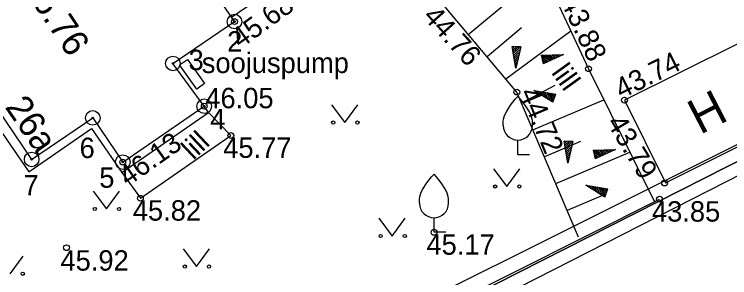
# Model space of a CAD drawing. Extents: x 642540 to 664205, y 6455727 to 6474272.
# Drawn here: x 642707.81 to 642732.35, y 6455821.91 to 6455830.95 of the extents above; entities that cross this region are included whole.
import ezdxf

# ---------------------------------------------------------------- set-up
doc = ezdxf.new("R2010")
doc.units = 0
for name, color, linetype in [('AED', 7, 'Continuous'), ('Default', 7, 'Continuous'), ('HALJASTUS', 7, 'Continuous'), ('HOONE', 7, 'Continuous'), ('HOONEDET', 7, 'Continuous'), ('KOORDPUNKT', 7, 'Continuous'), ('KORGUS-EH2000', 7, 'Continuous'), ('MOOTPIIR', 7, 'Continuous'), ('MPOHULIIN', 7, 'Continuous'), ('PIIR', 7, 'Continuous'), ('PUU', 7, 'Continuous'), ('RELJEEF', 7, 'Continuous'), ('TEE', 7, 'Continuous'), ('TRAJATIS', 7, 'Continuous')]:
    doc.layers.add(name, color=color, linetype=linetype)

# ---------------------------------------------------------------- blocks, each defined once
blk = doc.blocks.new('POINT_DISPLAY')
at = {"layer": 'Default'}
blk.add_line((0, 0), (0, 0), dxfattribs=at)

msp = doc.modelspace()

# ---------------------------------------------------------------- linework, layer by layer
at = {"layer": 'AED'}
msp.add_lwpolyline([(642714.374, 6455816.789), (642719.982, 6455819.617), (642722.435, 6455820.834), (642729.946, 6455824.607)], dxfattribs=at)
at = {"layer": 'HALJASTUS'}
for p, q in [((642718.688, 6455827.844), (642719.151, 6455827.237)), ((642719.151, 6455827.237), (642719.597, 6455827.844)), ((642724.244, 6455825.651), (642724.707, 6455825.044)), ((642724.707, 6455825.044), (642725.153, 6455825.651)), ((642710.508, 6455824.879), (642710.971, 6455824.272)), ((642710.971, 6455824.272), (642711.417, 6455824.879)), ((642720.314, 6455823.952), (642720.777, 6455823.345)), ((642720.777, 6455823.345), (642721.223, 6455823.952)), ((642713.595, 6455822.902), (642714.058, 6455822.295)), ((642714.058, 6455822.295), (642714.504, 6455822.902)), ((642707.669, 6455822.048), (642708.114, 6455822.655))]:
    msp.add_line(p, q, dxfattribs=at)
for points in [[(642716.668, 6455843.796), (642718.1, 6455843.925), (642718.442, 6455843.43), (642720.161, 6455840.613), (642724.648, 6455835.197), (642727.508, 6455829.085), (642729.774, 6455824.52)], [(642711.493, 6455825.528), (642712.132, 6455824.64), (642715.235, 6455826.794), (642714.469, 6455827.587)]]:
    msp.add_lwpolyline(points, dxfattribs=at)
for centre in [(642718.75, 6455827.237), (642719.579, 6455827.237), (642724.306, 6455825.044), (642725.135, 6455825.044), (642710.57, 6455824.272), (642711.399, 6455824.272), (642720.376, 6455823.345), (642721.205, 6455823.345), (642713.657, 6455822.295), (642714.486, 6455822.295), (642708.096, 6455822.048)]:
    msp.add_circle(centre, 0.055, dxfattribs=at)
at = {"layer": 'HOONE'}
for points in [[(642708.434, 6455840.86), (642701.497, 6455836.137), (642703.819, 6455832.719), (642702.241, 6455831.647), (642704.741, 6455827.967), (642706.319, 6455829.039), (642708.402, 6455825.973), (642710.498, 6455827.397), (642711.527, 6455825.882), (642714.325, 6455827.798), (642713.25, 6455829.267), (642715.362, 6455830.702)], [(642732.637, 6455829.943), (642728.741, 6455828.009), (642730.148, 6455825.175), (642734.044, 6455827.109)]]:
    msp.add_lwpolyline(points, close=True, dxfattribs=at)
at = {"layer": 'HOONEDET'}
msp.add_lwpolyline([(642715.254, 6455830.86), (642716.397, 6455831.64), (642714.373, 6455834.574), (642715.059, 6455835.038)], dxfattribs=at)
at = {"layer": 'KOORDPUNKT'}
for centre, radius in [((642715.362, 6455830.702), 0.25), ((642715.362, 6455830.702), 0.025), ((642715.362, 6455830.702), 0.0221), ((642715.362, 6455830.702), 0.0191), ((642715.362, 6455830.702), 0.0161), ((642715.362, 6455830.702), 0.0132), ((642715.362, 6455830.702), 0.0102), ((642715.362, 6455830.702), 0.00726), ((642715.362, 6455830.702), 0.0043), ((642713.25, 6455829.267), 0.25), ((642713.25, 6455829.267), 0.025), ((642713.25, 6455829.267), 0.0221), ((642713.25, 6455829.267), 0.0191), ((642713.25, 6455829.267), 0.0161), ((642713.25, 6455829.267), 0.0132), ((642713.25, 6455829.267), 0.0102), ((642713.25, 6455829.267), 0.00726), ((642713.25, 6455829.267), 0.0043), ((642714.325, 6455827.798), 0.25), ((642710.498, 6455827.397), 0.25), ((642714.325, 6455827.798), 0.025), ((642714.325, 6455827.798), 0.0221), ((642714.325, 6455827.798), 0.0191), ((642714.325, 6455827.798), 0.0161), ((642714.325, 6455827.798), 0.0132), ((642714.325, 6455827.798), 0.0102), ((642714.325, 6455827.798), 0.00726), ((642714.325, 6455827.798), 0.0043), ((642710.498, 6455827.397), 0.025), ((642710.498, 6455827.397), 0.0221), ((642710.498, 6455827.397), 0.0191), ((642710.498, 6455827.397), 0.0161), ((642710.498, 6455827.397), 0.0132), ((642710.498, 6455827.397), 0.0102), ((642710.498, 6455827.397), 0.00726), ((642710.498, 6455827.397), 0.0043), ((642708.402, 6455825.973), 0.25), ((642711.527, 6455825.882), 0.25), ((642708.402, 6455825.973), 0.025), ((642708.402, 6455825.973), 0.0221), ((642708.402, 6455825.973), 0.0191), ((642708.402, 6455825.973), 0.0161), ((642708.402, 6455825.973), 0.0132), ((642708.402, 6455825.973), 0.0102), ((642708.402, 6455825.973), 0.00726), ((642708.402, 6455825.973), 0.0043), ((642711.527, 6455825.882), 0.025), ((642711.527, 6455825.882), 0.0221), ((642711.527, 6455825.882), 0.0191), ((642711.527, 6455825.882), 0.0161), ((642711.527, 6455825.882), 0.0132), ((642711.527, 6455825.882), 0.0102), ((642711.527, 6455825.882), 0.00726), ((642711.527, 6455825.882), 0.0043)]:
    msp.add_circle(centre, radius, dxfattribs=at)
at = {"layer": 'KORGUS-EH2000'}
for centre in [(642715.362, 6455830.702), (642727.508, 6455829.085), (642725.049, 6455828.284), (642728.741, 6455828.009), (642714.325, 6455827.798), (642715.235, 6455826.794), (642711.527, 6455825.882), (642730.121, 6455825.162), (642712.132, 6455824.64), (642729.946, 6455824.607), (642722.208, 6455823.471), (642709.6, 6455822.944)]:
    msp.add_circle(centre, 0.1, dxfattribs=at)
at = {"layer": 'MOOTPIIR'}
msp.add_lwpolyline([(642727.005, 6455866.696), (642742.26, 6455830.317), (642706.211, 6455811.942), (642685.17, 6455837.468)], close=True, dxfattribs=at)
at = {"layer": 'MPOHULIIN'}
msp.add_lwpolyline([(642707.598, 6455813.98), (642740.985, 6455830.672), (642728.017, 6455861.889), (642733.318, 6455857.854)], dxfattribs=at)
at = {"layer": 'PIIR'}
for points in [[(642686.75, 6455837.72), (642728.12, 6455866.23), (642741.79, 6455830.56), (642708.44, 6455813.64)], [(642708.44, 6455813.64), (642741.79, 6455830.56), (642747.43, 6455815.77), (642761.63, 6455820.05), (642774.36, 6455775.91), (642756.23, 6455760)]]:
    msp.add_lwpolyline(points, close=True, dxfattribs=at)
at = {"layer": 'PUU'}
for p, q in [((642725.085, 6455826.136), (642725.085, 6455826.636)), ((642725.485, 6455826.136), (642725.085, 6455826.136)), ((642722.208, 6455823.471), (642722.208, 6455823.971)), ((642722.608, 6455823.471), (642722.208, 6455823.471))]:
    msp.add_line(p, q, dxfattribs=at)
for points in [[(642724.585, 6455827.136), (642724.585, 6455827.286), (642724.595, 6455827.351), (642724.63, 6455827.481), (642724.69, 6455827.601), (642724.835, 6455827.836), (642724.995, 6455828.041), (642725.085, 6455828.136)], [(642725.585, 6455827.136), (642725.585, 6455827.286), (642725.575, 6455827.351), (642725.54, 6455827.481), (642725.48, 6455827.601), (642725.335, 6455827.836), (642725.175, 6455828.041), (642725.085, 6455828.136)], [(642721.708, 6455824.471), (642721.708, 6455824.621), (642721.718, 6455824.686), (642721.753, 6455824.816), (642721.813, 6455824.936), (642721.958, 6455825.171), (642722.118, 6455825.376), (642722.208, 6455825.471)], [(642722.708, 6455824.471), (642722.708, 6455824.621), (642722.698, 6455824.686), (642722.663, 6455824.816), (642722.603, 6455824.936), (642722.458, 6455825.171), (642722.298, 6455825.376), (642722.208, 6455825.471)]]:
    msp.add_lwpolyline(points, dxfattribs=at)
for centre in [(642725.085, 6455827.136), (642722.208, 6455824.471)]:
    msp.add_arc(centre, 0.5, 180, 0, dxfattribs=at)
at = {"layer": 'RELJEEF'}
for p, q in [((642723.384, 6455830.263), (642725.948, 6455832.42)), ((642725.207, 6455830.49), (642724.028, 6455829.498)), ((642724.672, 6455828.733), (642726.9, 6455830.384)), ((642725.014, 6455829.099), (642724.885, 6455829.853)), ((642725.188, 6455829.841), (642724.885, 6455829.853)), ((642724.903, 6455829.853), (642724.89, 6455829.838)), ((642724.974, 6455829.848), (642724.901, 6455829.778)), ((642725.049, 6455829.846), (642724.913, 6455829.719)), ((642725.117, 6455829.846), (642724.917, 6455829.661)), ((642725.188, 6455829.841), (642724.928, 6455829.602)), ((642725.188, 6455829.841), (642725.014, 6455829.099)), ((642725.17, 6455829.754), (642724.94, 6455829.542)), ((642725.147, 6455829.665), (642724.951, 6455829.483)), ((642725.129, 6455829.578), (642725.023, 6455829.485)), ((642725.886, 6455829.548), (642726.651, 6455829.575)), ((642726.651, 6455829.575), (642725.954, 6455829.253)), ((642726.423, 6455829.567), (642726.514, 6455829.509)), ((642726.514, 6455829.57), (642726.569, 6455829.535)), ((642726.604, 6455829.572), (642726.623, 6455829.562)), ((642725.023, 6455829.485), (642724.958, 6455829.421)), ((642725.103, 6455829.493), (642724.97, 6455829.361)), ((642725.085, 6455829.406), (642724.978, 6455829.306)), ((642725.886, 6455829.548), (642725.954, 6455829.253)), ((642725.886, 6455829.548), (642726.188, 6455829.364)), ((642725.903, 6455829.481), (642726.133, 6455829.337)), ((642725.916, 6455829.41), (642726.078, 6455829.311)), ((642725.936, 6455829.339), (642726.023, 6455829.284)), ((642725.976, 6455829.551), (642726.238, 6455829.388)), ((642726.066, 6455829.553), (642726.296, 6455829.41)), ((642726.156, 6455829.556), (642726.273, 6455829.486)), ((642726.246, 6455829.558), (642726.406, 6455829.463)), ((642726.273, 6455829.486), (642726.351, 6455829.436)), ((642726.336, 6455829.561), (642726.46, 6455829.489)), ((642725.062, 6455829.317), (642724.989, 6455829.247)), ((642725.044, 6455829.23), (642724.997, 6455829.185)), ((642725.022, 6455829.141), (642725.008, 6455829.125)), ((642725.953, 6455829.271), (642725.966, 6455829.262)), ((642726.352, 6455828.51), (642725.211, 6455827.903)), ((642726.281, 6455827.932), (642725.63, 6455828.341)), ((642725.63, 6455828.341), (642726.387, 6455828.215)), ((642725.665, 6455828.317), (642725.661, 6455828.332)), ((642725.743, 6455828.268), (642725.721, 6455828.326)), ((642725.821, 6455828.219), (642725.776, 6455828.316)), ((642725.896, 6455828.174), (642725.839, 6455828.305)), ((642725.973, 6455828.125), (642725.895, 6455828.296)), ((642725.993, 6455828.2), (642725.958, 6455828.285)), ((642726.051, 6455828.075), (642725.993, 6455828.2)), ((642726.126, 6455828.03), (642726.013, 6455828.276)), ((642726.203, 6455827.981), (642726.076, 6455828.265)), ((642726.281, 6455827.932), (642726.132, 6455828.255)), ((642726.303, 6455827.996), (642726.195, 6455828.244)), ((642726.329, 6455828.064), (642726.25, 6455828.235)), ((642726.281, 6455827.932), (642726.387, 6455828.215)), ((642726.355, 6455828.131), (642726.313, 6455828.224)), ((642726.38, 6455828.198), (642726.369, 6455828.215)), ((642725.602, 6455826.983), (642728.038, 6455828.018)), ((642727.238, 6455826.591), (642725.993, 6455826.062)), ((642726.798, 6455825.843), (642726.668, 6455826.597)), ((642726.971, 6455826.585), (642726.668, 6455826.597)), ((642726.687, 6455826.598), (642726.673, 6455826.582)), ((642726.757, 6455826.593), (642726.684, 6455826.523)), ((642726.832, 6455826.591), (642726.696, 6455826.463)), ((642726.9, 6455826.59), (642726.7, 6455826.405)), ((642726.971, 6455826.585), (642726.712, 6455826.346)), ((642726.953, 6455826.498), (642726.723, 6455826.286)), ((642726.93, 6455826.409), (642726.734, 6455826.227)), ((642726.971, 6455826.585), (642726.798, 6455825.843)), ((642726.384, 6455825.142), (642728.929, 6455826.223)), ((642726.806, 6455826.229), (642726.742, 6455826.165)), ((642726.887, 6455826.237), (642726.753, 6455826.106)), ((642726.868, 6455826.15), (642726.761, 6455826.05)), ((642726.912, 6455826.322), (642726.806, 6455826.229)), ((642727.669, 6455826.293), (642728.434, 6455826.319)), ((642727.669, 6455826.293), (642727.737, 6455825.998)), ((642727.669, 6455826.293), (642727.971, 6455826.108)), ((642727.686, 6455826.225), (642727.916, 6455826.082)), ((642727.699, 6455826.155), (642727.861, 6455826.055)), ((642728.434, 6455826.319), (642727.737, 6455825.998)), ((642727.759, 6455826.295), (642728.022, 6455826.132)), ((642727.849, 6455826.298), (642728.079, 6455826.154)), ((642727.939, 6455826.3), (642728.056, 6455826.23)), ((642728.029, 6455826.303), (642728.189, 6455826.207)), ((642728.056, 6455826.23), (642728.134, 6455826.181)), ((642728.119, 6455826.305), (642728.244, 6455826.234)), ((642728.207, 6455826.312), (642728.297, 6455826.253)), ((642728.297, 6455826.314), (642728.352, 6455826.28)), ((642728.387, 6455826.317), (642728.407, 6455826.306)), ((642726.846, 6455826.061), (642726.773, 6455825.991)), ((642726.827, 6455825.974), (642726.78, 6455825.929)), ((642726.805, 6455825.885), (642726.791, 6455825.869)), ((642727.719, 6455826.083), (642727.807, 6455826.029)), ((642727.736, 6455826.016), (642727.749, 6455826.006)), ((642728.064, 6455824.676), (642727.413, 6455825.085)), ((642727.413, 6455825.085), (642728.17, 6455824.959)), ((642727.449, 6455825.061), (642727.444, 6455825.076)), ((642727.526, 6455825.012), (642727.504, 6455825.07)), ((642727.604, 6455824.963), (642727.56, 6455825.06)), ((642727.679, 6455824.918), (642727.622, 6455825.05)), ((642727.756, 6455824.869), (642727.678, 6455825.04)), ((642727.777, 6455824.944), (642727.741, 6455825.029)), ((642727.834, 6455824.82), (642727.777, 6455824.944)), ((642727.909, 6455824.774), (642727.797, 6455825.02)), ((642727.987, 6455824.725), (642727.859, 6455825.009)), ((642728.064, 6455824.676), (642727.915, 6455824.999)), ((642728.086, 6455824.741), (642727.978, 6455824.989)), ((642728.112, 6455824.808), (642728.034, 6455824.979)), ((642728.064, 6455824.676), (642728.17, 6455824.959)), ((642728.138, 6455824.875), (642728.096, 6455824.968)), ((642728.164, 6455824.942), (642728.152, 6455824.959)), ((642728.074, 6455824.774), (642726.775, 6455824.222))]:
    msp.add_line(p, q, dxfattribs=at)
msp.add_lwpolyline([(642727.166, 6455823.301), (642725.049, 6455828.284), (642722.569, 6455831.232), (642718.648, 6455836.363), (642717.766, 6455838.394)], dxfattribs=at)
at = {"layer": 'TEE'}
msp.add_line((642714.469, 6455827.587), (642714.325, 6455827.798), dxfattribs=at)
msp.add_lwpolyline([(642706.214, 6455828.577), (642708.309, 6455825.548), (642710.453, 6455827.031), (642711.493, 6455825.528), (642714.469, 6455827.587)], dxfattribs=at)
at = {"layer": 'TRAJATIS'}
msp.add_lwpolyline([(642714.335, 6455828.578), (642714.067, 6455828.387), (642713.476, 6455829.215), (642713.744, 6455829.406)], close=True, dxfattribs=at)

# ---------------------------------------------------------------- block references
at = {"layer": 'RELJEEF', "xscale": 0.5, "yscale": 0.5, "rotation": -54.722944991366184}
for p in [(642725.188, 6455829.841), (642725.886, 6455829.548), (642726.281, 6455827.932), (642726.971, 6455826.585), (642727.669, 6455826.293), (642728.064, 6455824.676)]:
    msp.add_blockref('POINT_DISPLAY', p, dxfattribs=at)

# ---------------------------------------------------------------- texts
at = {"layer": 'HALJASTUS'}
for rotation, p in [(305.7326, (642726.212, 6455828.945)), (43.4112, (642713.953, 6455825.927))]:
    msp.add_text('lill', height=0.7, rotation=rotation, dxfattribs=at).set_placement(p)
at = {"layer": 'HOONE'}
for s, height, rotation, p in [('0.00=46.76', 0.9, 303.8468, (642706.32, 6455834.473)), ('H', 1.2, 27.3289, (642731.335, 6455826.808)), ('26a', 0.9, 304.4593, (642707.466, 6455827.768))]:
    msp.add_text(s, height=height, rotation=rotation, dxfattribs=at).set_placement(p)
at = {"layer": 'KOORDPUNKT'}
for s, p in [('2', (642715.109, 6455829.673)), ('3', (642713.786, 6455829.037)), ('4', (642714.527, 6455827.008)), ('6', (642710.047, 6455826.02)), ('5', (642710.722, 6455825.001)), ('7', (642708.122, 6455824.739))]:
    msp.add_text(s, height=0.7, dxfattribs=at).set_placement(p)
at = {"layer": 'KORGUS-EH2000'}
for s, rotation, p in [(' 45.68', 36.0859, (642715.36, 6455829.603)), (' 43.88', 295.1016, (642726.426, 6455831.625)), (' 44.76', 312.054, (642721.624, 6455831.048)), (' 43.74', 26.4113, (642728.402, 6455827.921)), (' 44.72', 292.5586, (642725.033, 6455828.508)), (' 43.79', 300.8543, (642727.979, 6455827.459)), (' 46.13', 35.3626, (642711.49, 6455824.877))]:
    msp.add_text(s, height=0.7, rotation=rotation, dxfattribs=at).set_placement(p)
for s, p in [(' 46.05', (642714.1, 6455827.729)), (' 45.77', (642714.715, 6455826.026)), (' 45.82', (642711.612, 6455823.872)), (' 43.85', (642729.426, 6455823.839)), (' 45.17', (642721.688, 6455822.703)), (' 45.92', (642709.13, 6455822.157))]:
    msp.add_text(s, height=0.7, dxfattribs=at).set_placement(p)
at = {"layer": 'TRAJATIS'}
msp.add_text('soojuspump', height=0.7, dxfattribs=at).set_placement((642714.239, 6455828.937))

doc.saveas('drawing.dxf')
